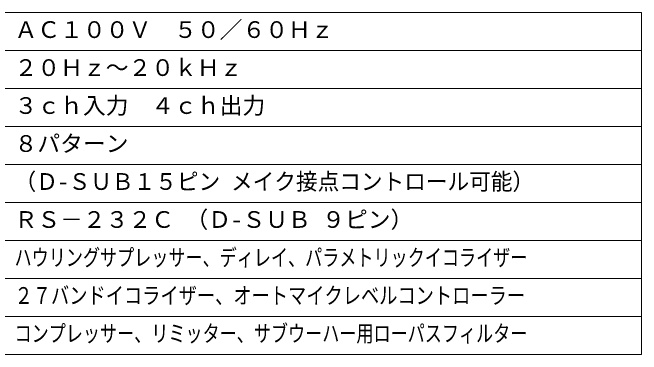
# Model space of a CAD drawing. Units: millimetres, scale not verified. Extents: x -62 to 63, y -56 to 57.
# Drawn here: x -20.3 to 62.5, y -56.5 to -11.5 of the extents above; entities that cross this region are included whole.
import ezdxf
from ezdxf.enums import TextEntityAlignment as Align

# ---------------------------------------------------------------- set-up
doc = ezdxf.new("R2010")
doc.units = ezdxf.units.MM
doc.header["$LTSCALE"] = 0.125
doc.layers.add('0-1_WAKU', color=1, linetype='Continuous', lineweight=18)
doc.layers.add('0-2_MOJI1', color=7, linetype='Continuous')
doc.styles.add('ＭＳ ゴシック', font='')
doc.styles.get('ＭＳ ゴシック').set_extended_font_data('MS Gothic')

msp = doc.modelspace()

# ---------------------------------------------------------------- linework, layer by layer
at = {"layer": '0-1_WAKU', "color": 4}
for p, q in [((62.5022, -11.4938), (-62.4978, -11.4938)), ((62.5022, -56.4938), (62.5022, -11.4938)), ((-62.4978, -56.4938), (62.5022, -56.4938))]:
    msp.add_line(p, q, dxfattribs=at)
at = {"layer": '0-1_WAKU'}
for p, q in [((-62.4978, -16.4938), (62.5022, -16.4938)), ((-62.4978, -21.4938), (62.5022, -21.4938)), ((-62.4978, -26.4938), (62.5022, -26.4938)), ((-62.4978, -31.4938), (62.5022, -31.4938)), ((-62.4978, -36.4938), (62.5022, -36.4938)), ((-62.4978, -41.4938), (62.5022, -41.4938)), ((-62.4978, -46.4938), (62.5022, -46.4938)), ((-62.4978, -51.4938), (62.5022, -51.4938))]:
    msp.add_line(p, q, dxfattribs=at)

# ---------------------------------------------------------------- texts
at = {"layer": '0-2_MOJI1', "style": 'ＭＳ ゴシック'}
for s, p in [('ＡＣ１００Ｖ\u3000５０／６０Ｈｚ', (-19.9978, -15.4938)), ('２０Ｈｚ～２０ｋＨｚ', (-19.9978, -20.4938)), ('３ｃｈ入力\u3000４ｃｈ出力\u3000', (-19.9978, -25.4938)), ('８パターン', (-19.9978, -30.4938)), ('ＲＳ－２３２Ｃ （Ｄ-ＳＵＢ ９ピン）', (-19.9978, -40.4938))]:
    msp.add_text(s, height=2.199, dxfattribs=at).set_placement(p, align=Align.BOTTOM_LEFT)
for s, width, p in [('（Ｄ-ＳＵＢ１５ピン メイク接点コントロール可能）', 0.95, (-19.9978, -35.4938)), ('ハウリングサプレッサー、ディレイ、パラメトリックイコライザー', 0.75, (-19.9978, -45.4938)), ('２７バンドイコライザー、オートマイクレベルコントローラー', 0.8, (-19.9978, -50.4938)), ('コンプレッサー、リミッター、サブウーハー用ローパスフィルター', 0.75, (-19.9978, -55.4938))]:
    msp.add_text(s, height=2.199, dxfattribs=dict(at, width=width)).set_placement(p, align=Align.BOTTOM_LEFT)

doc.saveas('drawing.dxf')
